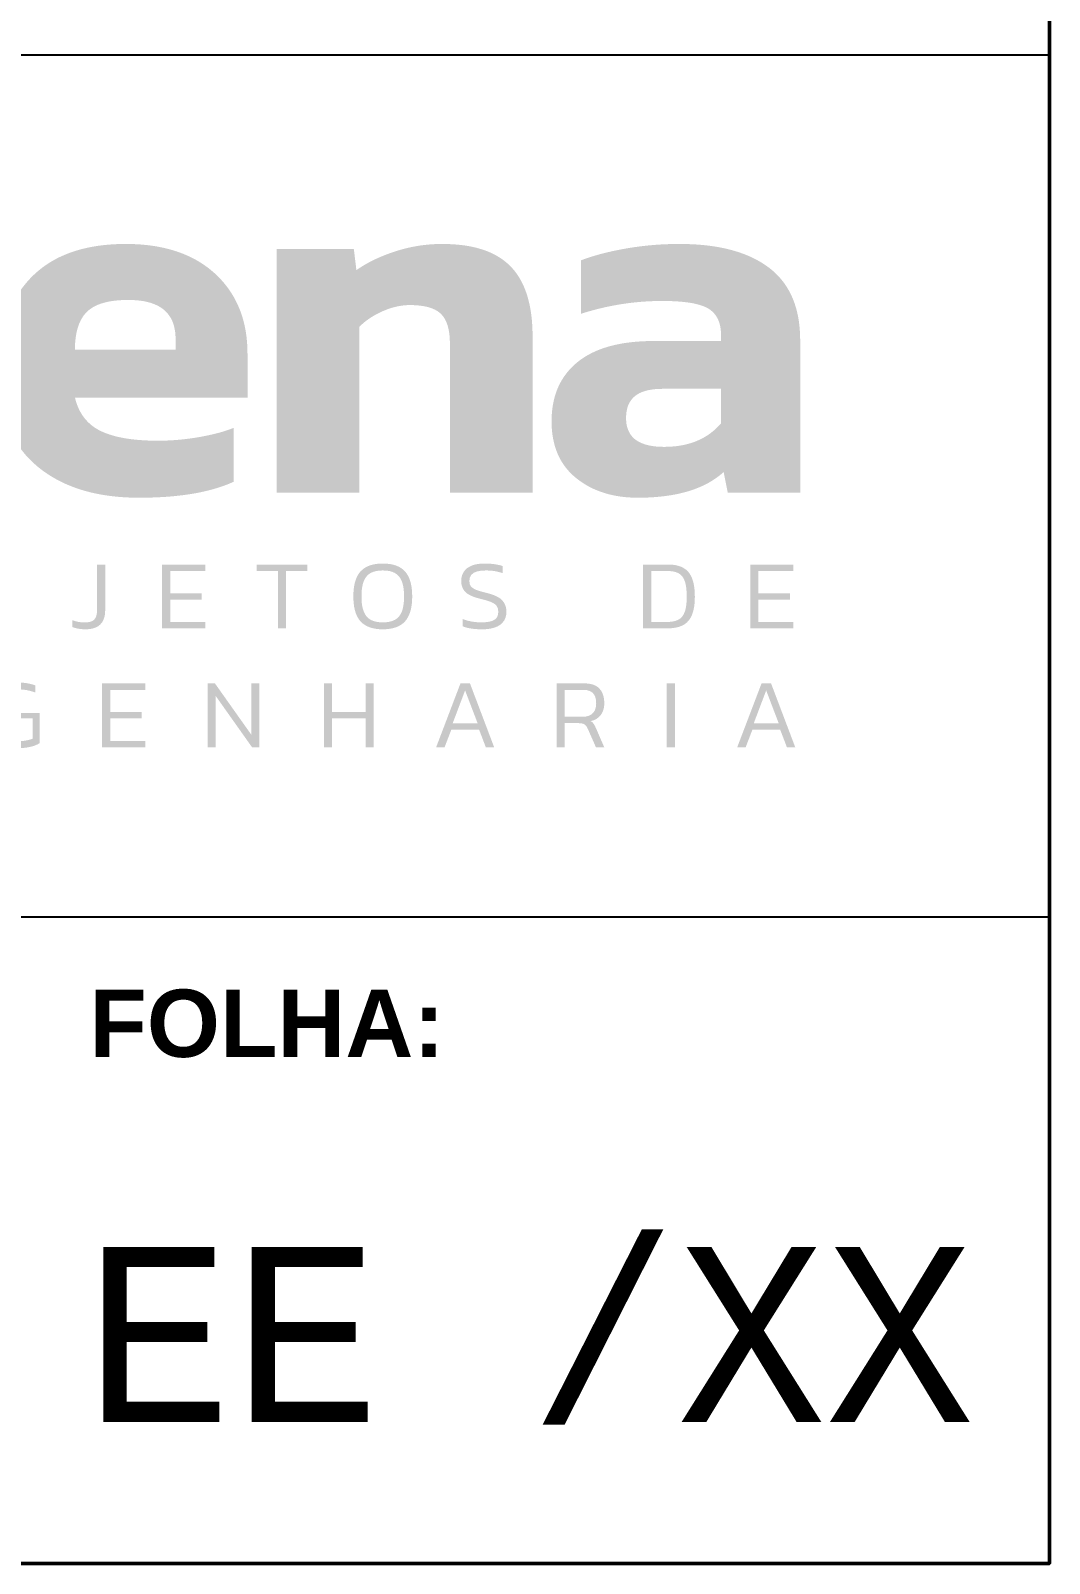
# Model space of a CAD drawing. Header units: millimetres. Extents: x 0 to 175, y 0 to 180.
# Drawn here: x 137.2 to 175, y 0 to 56.9 of the extents above; entities that cross this region are included whole.
import ezdxf
from ezdxf.enums import TextEntityAlignment as Align

# ---------------------------------------------------------------- set-up
doc = ezdxf.new("R2010")
doc.units = ezdxf.units.MM
for name, color, linetype, lineweight, true_color in [('SENA-CARIMBO-LINHAS', 7, 'Continuous', 25, 0x1c2d58), ('SENA-CARIMBO-LOGO', 7, 'Continuous', 13, 0x1c2d58), ('SENA-CARIMBO-MOLDURA', 7, 'Continuous', 50, 0x1c2d58), ('SENA-CARIMBO-TEXTO', 7, 'Continuous', 13, 0x1c2d58), ('SENA-CARIMBO-TEXTO-CAMPOS', 7, 'Continuous', 13, 0x1c2d58)]:
    doc.layers.add(name, color=color, linetype=linetype, lineweight=lineweight, true_color=true_color)
doc.styles.add('SENA_ARIAL', font='arial.ttf')
doc.styles.add('SENA_ARIAL_BOLD', font='arialbd.ttf')
doc.styles.add('SENA_MONO', font='lucon.ttf')

# ---------------------------------------------------------------- blocks, each defined once
blk = doc.blocks.new('SENA_LOGO')
at = {"layer": 'SENA-CARIMBO-LOGO', "true_color": 0x072959}
h = blk.add_hatch(color=7, dxfattribs=at)
h.paths.add_polyline_path([(38.811, 17.188), (38.811, 17.289), (38.811, 17.389), (38.811, 17.489), (38.811, 17.589), (38.807, 17.718), (38.797, 17.84), (38.778, 17.957), (38.753, 18.068), (38.721, 18.173), (38.681, 18.272), (38.634, 18.365), (38.579, 18.451), (38.518, 18.532), (38.449, 18.607), (38.373, 18.676), (38.289, 18.739), (38.199, 18.796), (38.101, 18.847), (37.996, 18.892), (37.883, 18.931), (37.764, 18.964), (37.637, 18.991), (37.503, 19.011), (37.361, 19.026), (37.213, 19.035), (37.057, 19.038), (36.905, 19.036), (36.759, 19.029), (36.62, 19.018), (36.488, 19.003), (36.362, 18.982), (36.242, 18.958), (36.129, 18.929), (36.023, 18.895), (35.923, 18.857), (35.83, 18.814), (35.743, 18.767), (35.663, 18.716), (35.589, 18.66), (35.522, 18.6), (35.455, 18.529), (35.394, 18.452), (35.339, 18.369), (35.288, 18.279), (35.243, 18.183), (35.204, 18.081), (35.169, 17.972), (35.14, 17.858), (35.116, 17.736), (35.098, 17.609), (35.084, 17.475), (35.076, 17.335), (35.074, 17.188), (35.191, 17.188), (35.307, 17.188), (35.424, 17.188), (35.541, 17.188), (35.658, 17.188), (35.775, 17.188), (35.891, 17.188), (36.008, 17.188), (36.125, 17.188), (36.242, 17.188), (36.358, 17.188), (36.475, 17.188), (36.592, 17.188), (36.709, 17.188), (36.826, 17.188), (36.942, 17.188), (37.059, 17.188), (37.176, 17.188), (37.293, 17.188), (37.41, 17.188), (37.526, 17.188), (37.643, 17.188), (37.76, 17.188), (37.877, 17.188), (37.994, 17.188), (38.11, 17.188), (38.227, 17.188), (38.344, 17.188), (38.461, 17.188), (38.578, 17.188), (38.694, 17.188), (38.811, 17.188), (38.811, 17.188)])
h.paths.add_polyline_path([(33.634, 12.898), (33.55, 12.971), (33.469, 13.047), (33.39, 13.125), (33.314, 13.205), (33.241, 13.287), (33.17, 13.371), (33.102, 13.457), (33.036, 13.545), (32.973, 13.635), (32.913, 13.727), (32.855, 13.821), (32.8, 13.918), (32.747, 14.016), (32.697, 14.116), (32.649, 14.218), (32.604, 14.323), (32.562, 14.429), (32.522, 14.537), (32.484, 14.648), (32.45, 14.76), (32.418, 14.875), (32.388, 14.991), (32.361, 15.11), (32.336, 15.23), (32.315, 15.353), (32.295, 15.477), (32.279, 15.604), (32.264, 15.733), (32.253, 15.863), (32.244, 15.996), (32.237, 16.131), (32.234, 16.268), (32.232, 16.407), (32.233, 16.544), (32.237, 16.679), (32.243, 16.813), (32.251, 16.944), (32.262, 17.074), (32.275, 17.202), (32.29, 17.328), (32.308, 17.452), (32.328, 17.575), (32.35, 17.695), (32.375, 17.813), (32.402, 17.93), (32.432, 18.045), (32.464, 18.158), (32.498, 18.269), (32.535, 18.378), (32.574, 18.485), (32.615, 18.59), (32.659, 18.694), (32.705, 18.795), (32.754, 18.895), (32.804, 18.993), (32.858, 19.089), (32.913, 19.183), (32.971, 19.275), (33.031, 19.365), (33.094, 19.454), (33.159, 19.54), (33.227, 19.625), (33.296, 19.708), (33.368, 19.789), (33.443, 19.868), (33.52, 19.945), (33.599, 20.019), (33.68, 20.091), (33.763, 20.16), (33.848, 20.228), (33.936, 20.292), (34.025, 20.354), (34.117, 20.414), (34.211, 20.471), (34.307, 20.526), (34.405, 20.579), (34.505, 20.629), (34.608, 20.676), (34.712, 20.721), (34.819, 20.764), (34.928, 20.804), (35.039, 20.842), (35.152, 20.878), (35.267, 20.911), (35.385, 20.941), (35.504, 20.969), (35.626, 20.995), (35.75, 21.018), (35.876, 21.039), (36.004, 21.057), (36.135, 21.073), (36.267, 21.086), (36.402, 21.097), (36.538, 21.106), (36.677, 21.112), (36.818, 21.115), (36.961, 21.117), (37.101, 21.115), (37.239, 21.112), (37.376, 21.106), (37.51, 21.097), (37.642, 21.086), (37.771, 21.072), (37.899, 21.056), (38.025, 21.038), (38.149, 21.017), (38.271, 20.994), (38.391, 20.968), (38.508, 20.94), (38.624, 20.909), (38.738, 20.876), (38.849, 20.84), (38.959, 20.802), (39.067, 20.761), (39.172, 20.718), (39.276, 20.673), (39.377, 20.625), (39.476, 20.575), (39.574, 20.522), (39.669, 20.467), (39.763, 20.409), (39.854, 20.349), (39.943, 20.286), (40.03, 20.221), (40.115, 20.153), (40.199, 20.083), (40.28, 20.011), (40.364, 19.931), (40.445, 19.849), (40.523, 19.765), (40.598, 19.679), (40.671, 19.591), (40.739, 19.502), (40.805, 19.41), (40.868, 19.316), (40.928, 19.221), (40.985, 19.123), (41.038, 19.024), (41.089, 18.922), (41.136, 18.819), (41.181, 18.714), (41.222, 18.607), (41.26, 18.498), (41.296, 18.386), (41.328, 18.273), (41.357, 18.158), (41.383, 18.041), (41.406, 17.923), (41.426, 17.802), (41.443, 17.679), (41.456, 17.554), (41.467, 17.427), (41.475, 17.299), (41.479, 17.168), (41.481, 17.036), (41.481, 16.92), (41.481, 16.804), (41.481, 16.688), (41.481, 16.573), (41.481, 16.457), (41.481, 16.341), (41.481, 16.225), (41.481, 16.11), (41.481, 15.994), (41.481, 15.878), (41.481, 15.762), (41.481, 15.646), (41.481, 15.531), (41.481, 15.415), (41.347, 15.415), (41.214, 15.415), (41.081, 15.415), (40.947, 15.415), (40.814, 15.415), (40.68, 15.415), (40.547, 15.415), (40.413, 15.415), (40.28, 15.415), (40.146, 15.415), (40.013, 15.415), (39.879, 15.415), (39.746, 15.415), (39.612, 15.415), (39.479, 15.415), (39.345, 15.415), (39.212, 15.415), (39.078, 15.415), (38.945, 15.415), (38.811, 15.415), (38.678, 15.415), (38.544, 15.415), (38.411, 15.415), (38.277, 15.415), (38.144, 15.415), (38.01, 15.415), (37.877, 15.415), (37.743, 15.415), (37.61, 15.415), (37.476, 15.415), (37.343, 15.415), (37.209, 15.415), (37.076, 15.415), (36.943, 15.415), (36.809, 15.415), (36.676, 15.415), (36.542, 15.415), (36.409, 15.415), (36.275, 15.415), (36.142, 15.415), (36.008, 15.415), (35.875, 15.415), (35.741, 15.415), (35.608, 15.415), (35.474, 15.415), (35.341, 15.415), (35.207, 15.415), (35.074, 15.415), (35.106, 15.292), (35.144, 15.175), (35.188, 15.063), (35.237, 14.956), (35.291, 14.854), (35.351, 14.757), (35.417, 14.666), (35.488, 14.58), (35.564, 14.5), (35.646, 14.424), (35.733, 14.354), (35.825, 14.289), (35.924, 14.229), (36.027, 14.175), (36.107, 14.138), (36.191, 14.103), (36.278, 14.07), (36.369, 14.039), (36.463, 14.01), (36.561, 13.982), (36.663, 13.957), (36.768, 13.934), (36.877, 13.913), (36.989, 13.894), (37.105, 13.877), (37.225, 13.862), (37.348, 13.849), (37.475, 13.838), (37.605, 13.829), (37.739, 13.822), (37.877, 13.817), (38.018, 13.814), (38.163, 13.813), (38.277, 13.814), (38.392, 13.816), (38.508, 13.82), (38.623, 13.825), (38.739, 13.833), (38.855, 13.841), (38.972, 13.851), (39.089, 13.863), (39.206, 13.877), (39.324, 13.892), (39.442, 13.908), (39.56, 13.927), (39.679, 13.946), (39.806, 13.969), (39.929, 13.993), (40.049, 14.018), (40.165, 14.044), (40.278, 14.071), (40.387, 14.099), (40.492, 14.128), (40.594, 14.158), (40.693, 14.189), (40.787, 14.222), (40.878, 14.255), (40.966, 14.29), (40.966, 14.172), (40.966, 14.054), (40.966, 13.936), (40.966, 13.818), (40.966, 13.701), (40.966, 13.583), (40.966, 13.465), (40.966, 13.347), (40.966, 13.23), (40.966, 13.112), (40.966, 12.994), (40.966, 12.876), (40.966, 12.758), (40.966, 12.641), (40.966, 12.523), (40.966, 12.405), (40.966, 12.287), (40.879, 12.249), (40.789, 12.211), (40.697, 12.175), (40.604, 12.14), (40.508, 12.107), (40.411, 12.074), (40.311, 12.044), (40.209, 12.014), (40.105, 11.986), (40, 11.959), (39.892, 11.933), (39.782, 11.909), (39.67, 11.886), (39.556, 11.864), (39.44, 11.844), (39.322, 11.825), (39.202, 11.807), (39.08, 11.791), (38.956, 11.776), (38.83, 11.762), (38.702, 11.749), (38.572, 11.738), (38.439, 11.728), (38.305, 11.72), (38.169, 11.713), (38.031, 11.707), (37.89, 11.702), (37.748, 11.699), (37.603, 11.697), (37.457, 11.696), (37.319, 11.697), (37.183, 11.7), (37.049, 11.705), (36.917, 11.712), (36.786, 11.721), (36.657, 11.732), (36.529, 11.744), (36.403, 11.759), (36.279, 11.776), (36.156, 11.794), (36.035, 11.815), (35.916, 11.837), (35.799, 11.862), (35.683, 11.888), (35.569, 11.917), (35.456, 11.947), (35.345, 11.98), (35.236, 12.014), (35.128, 12.05), (35.022, 12.089), (34.918, 12.129), (34.816, 12.171), (34.715, 12.215), (34.615, 12.261), (34.518, 12.309), (34.422, 12.359), (34.328, 12.411), (34.235, 12.465), (34.144, 12.521), (34.055, 12.579), (33.967, 12.639), (33.881, 12.7), (33.797, 12.764), (33.714, 12.83), (33.633, 12.897), (33.633, 12.898)])
blk.add_hatch(color=7, dxfattribs=at).paths.add_polyline_path([(42.568, 20.926), (42.687, 20.926), (42.806, 20.926), (42.925, 20.926), (43.045, 20.926), (43.164, 20.926), (43.283, 20.926), (43.402, 20.926), (43.521, 20.926), (43.641, 20.926), (43.76, 20.926), (43.879, 20.926), (43.998, 20.926), (44.117, 20.926), (44.237, 20.926), (44.356, 20.926), (44.475, 20.926), (44.594, 20.926), (44.713, 20.926), (44.833, 20.926), (44.952, 20.926), (45.071, 20.926), (45.19, 20.926), (45.309, 20.926), (45.428, 20.926), (45.442, 20.815), (45.456, 20.703), (45.469, 20.591), (45.483, 20.48), (45.497, 20.368), (45.51, 20.256), (45.524, 20.144), (45.609, 20.204), (45.698, 20.261), (45.789, 20.318), (45.882, 20.372), (45.979, 20.426), (46.078, 20.478), (46.179, 20.528), (46.283, 20.577), (46.39, 20.625), (46.5, 20.671), (46.612, 20.715), (46.726, 20.758), (46.844, 20.8), (46.964, 20.84), (47.077, 20.876), (47.191, 20.909), (47.305, 20.94), (47.419, 20.968), (47.534, 20.994), (47.65, 21.017), (47.766, 21.038), (47.882, 21.057), (47.999, 21.073), (48.116, 21.086), (48.234, 21.097), (48.352, 21.106), (48.47, 21.112), (48.589, 21.116), (48.708, 21.117), (48.858, 21.115), (49.003, 21.11), (49.145, 21.103), (49.284, 21.091), (49.419, 21.077), (49.551, 21.06), (49.679, 21.039), (49.804, 21.015), (49.925, 20.988), (50.043, 20.958), (50.157, 20.925), (50.267, 20.888), (50.375, 20.849), (50.478, 20.806), (50.578, 20.76), (50.675, 20.711), (50.768, 20.658), (50.858, 20.603), (50.944, 20.544), (51.027, 20.482), (51.106, 20.417), (51.182, 20.349), (51.254, 20.278), (51.32, 20.206), (51.384, 20.132), (51.444, 20.054), (51.502, 19.973), (51.557, 19.888), (51.609, 19.801), (51.658, 19.71), (51.705, 19.617), (51.748, 19.52), (51.789, 19.42), (51.827, 19.316), (51.862, 19.21), (51.894, 19.1), (51.924, 18.987), (51.951, 18.871), (51.975, 18.752), (51.996, 18.63), (52.014, 18.504), (52.03, 18.376), (52.042, 18.244), (52.052, 18.109), (52.059, 17.97), (52.063, 17.829), (52.065, 17.684), (52.065, 17.564), (52.065, 17.443), (52.065, 17.322), (52.065, 17.201), (52.065, 17.08), (52.065, 16.96), (52.065, 16.839), (52.065, 16.718), (52.065, 16.597), (52.065, 16.477), (52.065, 16.356), (52.065, 16.235), (52.065, 16.114), (52.065, 15.993), (52.065, 15.873), (52.065, 15.752), (52.065, 15.631), (52.065, 15.51), (52.065, 15.39), (52.065, 15.269), (52.065, 15.148), (52.065, 15.027), (52.065, 14.906), (52.065, 14.786), (52.065, 14.665), (52.065, 14.544), (52.065, 14.423), (52.065, 14.303), (52.065, 14.182), (52.065, 14.061), (52.065, 13.94), (52.065, 13.819), (52.065, 13.699), (52.065, 13.578), (52.065, 13.457), (52.065, 13.336), (52.065, 13.216), (52.065, 13.095), (52.065, 12.974), (52.065, 12.853), (52.065, 12.732), (52.065, 12.612), (52.065, 12.491), (52.065, 12.37), (52.065, 12.249), (52.065, 12.129), (52.065, 12.008), (52.065, 11.887), (51.947, 11.887), (51.829, 11.887), (51.711, 11.887), (51.592, 11.887), (51.474, 11.887), (51.356, 11.887), (51.238, 11.887), (51.12, 11.887), (51.002, 11.887), (50.884, 11.887), (50.766, 11.887), (50.648, 11.887), (50.53, 11.887), (50.412, 11.887), (50.293, 11.887), (50.175, 11.887), (50.057, 11.887), (49.939, 11.887), (49.821, 11.887), (49.703, 11.887), (49.585, 11.887), (49.467, 11.887), (49.349, 11.887), (49.231, 11.887), (49.113, 11.887), (48.995, 11.887), (48.995, 12.005), (48.995, 12.123), (48.995, 12.241), (48.995, 12.359), (48.995, 12.477), (48.995, 12.595), (48.995, 12.713), (48.995, 12.832), (48.995, 12.95), (48.995, 13.068), (48.995, 13.186), (48.995, 13.304), (48.995, 13.422), (48.995, 13.54), (48.995, 13.658), (48.995, 13.776), (48.995, 13.894), (48.995, 14.012), (48.995, 14.13), (48.995, 14.248), (48.995, 14.367), (48.995, 14.485), (48.995, 14.603), (48.995, 14.721), (48.995, 14.839), (48.995, 14.957), (48.995, 15.075), (48.995, 15.193), (48.995, 15.311), (48.995, 15.429), (48.995, 15.547), (48.995, 15.665), (48.995, 15.783), (48.995, 15.901), (48.995, 16.02), (48.995, 16.138), (48.995, 16.256), (48.995, 16.374), (48.995, 16.492), (48.995, 16.61), (48.995, 16.728), (48.995, 16.846), (48.995, 16.964), (48.995, 17.082), (48.995, 17.2), (48.995, 17.318), (48.995, 17.436), (48.991, 17.585), (48.981, 17.724), (48.964, 17.855), (48.941, 17.976), (48.911, 18.089), (48.874, 18.194), (48.831, 18.289), (48.781, 18.376), (48.724, 18.454), (48.661, 18.523), (48.596, 18.58), (48.523, 18.63), (48.443, 18.676), (48.354, 18.716), (48.257, 18.751), (48.152, 18.781), (48.039, 18.805), (47.918, 18.823), (47.789, 18.837), (47.652, 18.845), (47.507, 18.848), (47.396, 18.845), (47.286, 18.836), (47.174, 18.822), (47.062, 18.802), (46.95, 18.777), (46.838, 18.746), (46.724, 18.709), (46.611, 18.667), (46.497, 18.619), (46.384, 18.567), (46.276, 18.511), (46.172, 18.454), (46.073, 18.393), (45.977, 18.329), (45.886, 18.263), (45.799, 18.194), (45.717, 18.122), (45.638, 18.047), (45.638, 17.918), (45.638, 17.79), (45.638, 17.662), (45.638, 17.533), (45.638, 17.405), (45.638, 17.277), (45.638, 17.148), (45.638, 17.02), (45.638, 16.892), (45.638, 16.763), (45.638, 16.635), (45.638, 16.507), (45.638, 16.378), (45.638, 16.25), (45.638, 16.122), (45.638, 15.993), (45.638, 15.865), (45.638, 15.737), (45.638, 15.608), (45.638, 15.48), (45.638, 15.352), (45.638, 15.223), (45.638, 15.095), (45.638, 14.967), (45.638, 14.838), (45.638, 14.71), (45.638, 14.582), (45.638, 14.453), (45.638, 14.325), (45.638, 14.197), (45.638, 14.068), (45.638, 13.94), (45.638, 13.812), (45.638, 13.684), (45.638, 13.555), (45.638, 13.427), (45.638, 13.299), (45.638, 13.17), (45.638, 13.042), (45.638, 12.914), (45.638, 12.785), (45.638, 12.657), (45.638, 12.529), (45.638, 12.4), (45.638, 12.272), (45.638, 12.144), (45.638, 12.015), (45.638, 11.887), (45.52, 11.887), (45.402, 11.887), (45.284, 11.887), (45.166, 11.887), (45.048, 11.887), (44.93, 11.887), (44.812, 11.887), (44.693, 11.887), (44.575, 11.887), (44.457, 11.887), (44.339, 11.887), (44.221, 11.887), (44.103, 11.887), (43.985, 11.887), (43.867, 11.887), (43.749, 11.887), (43.631, 11.887), (43.513, 11.887), (43.395, 11.887), (43.276, 11.887), (43.158, 11.887), (43.04, 11.887), (42.922, 11.887), (42.804, 11.887), (42.686, 11.887), (42.568, 11.887), (42.568, 12.075), (42.568, 12.264), (42.568, 12.452), (42.568, 12.64), (42.568, 12.829), (42.568, 13.017), (42.568, 13.205), (42.568, 13.394), (42.568, 13.582), (42.568, 13.77), (42.568, 13.958), (42.568, 14.147), (42.568, 14.335), (42.568, 14.523), (42.568, 14.712), (42.568, 14.9), (42.568, 15.088), (42.568, 15.277), (42.568, 15.465), (42.568, 15.653), (42.568, 15.842), (42.568, 16.03), (42.568, 16.218), (42.568, 16.407), (42.568, 16.595), (42.568, 16.783), (42.568, 16.972), (42.568, 17.16), (42.568, 17.348), (42.568, 17.537), (42.568, 17.725), (42.568, 17.913), (42.568, 18.102), (42.568, 18.29), (42.568, 18.478), (42.568, 18.666), (42.568, 18.855), (42.568, 19.043), (42.568, 19.231), (42.568, 19.42), (42.568, 19.608), (42.568, 19.796), (42.568, 19.985), (42.568, 20.173), (42.568, 20.361), (42.568, 20.55), (42.568, 20.738), (42.568, 20.926), (42.568, 20.926)])
h = blk.add_hatch(color=7, dxfattribs=at)
h.paths.add_polyline_path([(59.063, 14.461), (59.063, 14.578), (59.063, 14.694), (59.063, 14.81), (59.063, 14.926), (59.063, 15.042), (59.063, 15.158), (59.063, 15.275), (59.063, 15.391), (59.063, 15.507), (59.063, 15.623), (59.063, 15.739), (58.949, 15.739), (58.834, 15.739), (58.72, 15.739), (58.605, 15.739), (58.491, 15.739), (58.377, 15.739), (58.262, 15.739), (58.148, 15.739), (58.033, 15.739), (57.919, 15.739), (57.805, 15.739), (57.69, 15.739), (57.576, 15.739), (57.461, 15.739), (57.347, 15.739), (57.232, 15.739), (57.118, 15.739), (57.004, 15.739), (56.889, 15.739), (56.741, 15.736), (56.601, 15.726), (56.471, 15.709), (56.348, 15.686), (56.235, 15.657), (56.13, 15.62), (56.034, 15.578), (55.947, 15.528), (55.869, 15.472), (55.791, 15.401), (55.723, 15.321), (55.665, 15.232), (55.618, 15.134), (55.582, 15.027), (55.556, 14.911), (55.54, 14.786), (55.535, 14.652), (55.54, 14.53), (55.554, 14.415), (55.579, 14.308), (55.613, 14.209), (55.657, 14.116), (55.711, 14.031), (55.774, 13.954), (55.847, 13.883), (55.93, 13.821), (56.023, 13.765), (56.126, 13.717), (56.238, 13.677), (56.36, 13.643), (56.492, 13.618), (56.634, 13.599), (56.785, 13.588), (56.946, 13.584), (57.082, 13.587), (57.215, 13.593), (57.344, 13.604), (57.47, 13.619), (57.593, 13.639), (57.713, 13.663), (57.83, 13.692), (57.944, 13.725), (58.055, 13.762), (58.162, 13.804), (58.266, 13.85), (58.367, 13.9), (58.465, 13.955), (58.56, 14.014), (58.652, 14.078), (58.74, 14.146), (58.826, 14.218), (58.908, 14.295), (58.987, 14.376), (59.063, 14.461), (59.063, 14.461)])
h.paths.add_polyline_path([(53.676, 12.43), (53.588, 12.505), (53.504, 12.584), (53.424, 12.665), (53.35, 12.75), (53.28, 12.837), (53.214, 12.928), (53.153, 13.023), (53.096, 13.12), (53.044, 13.22), (52.996, 13.324), (52.953, 13.431), (52.915, 13.541), (52.881, 13.655), (52.852, 13.771), (52.827, 13.891), (52.806, 14.014), (52.79, 14.14), (52.779, 14.269), (52.772, 14.402), (52.77, 14.538), (52.772, 14.671), (52.779, 14.801), (52.79, 14.928), (52.805, 15.052), (52.825, 15.174), (52.849, 15.293), (52.877, 15.408), (52.91, 15.521), (52.947, 15.631), (52.988, 15.739), (53.034, 15.843), (53.084, 15.945), (53.139, 16.043), (53.198, 16.139), (53.261, 16.232), (53.329, 16.323), (53.401, 16.41), (53.477, 16.494), (53.558, 16.576), (53.643, 16.655), (53.733, 16.731), (53.811, 16.792), (53.893, 16.851), (53.977, 16.907), (54.064, 16.961), (54.154, 17.012), (54.246, 17.061), (54.342, 17.107), (54.44, 17.151), (54.541, 17.192), (54.645, 17.231), (54.752, 17.267), (54.862, 17.301), (54.974, 17.333), (55.09, 17.361), (55.208, 17.388), (55.329, 17.411), (55.453, 17.433), (55.58, 17.451), (55.709, 17.468), (55.842, 17.481), (55.977, 17.493), (56.115, 17.501), (56.256, 17.508), (56.399, 17.511), (56.546, 17.513), (56.666, 17.513), (56.786, 17.513), (56.906, 17.513), (57.025, 17.513), (57.145, 17.513), (57.265, 17.513), (57.385, 17.513), (57.505, 17.513), (57.625, 17.513), (57.745, 17.513), (57.865, 17.513), (57.984, 17.513), (58.104, 17.513), (58.224, 17.513), (58.344, 17.513), (58.464, 17.513), (58.584, 17.513), (58.704, 17.513), (58.823, 17.513), (58.943, 17.513), (59.063, 17.513), (59.063, 17.617), (59.063, 17.722), (59.058, 17.859), (59.044, 17.988), (59.021, 18.108), (58.988, 18.22), (58.946, 18.323), (58.895, 18.418), (58.834, 18.505), (58.764, 18.583), (58.685, 18.653), (58.596, 18.714), (58.53, 18.751), (58.458, 18.785), (58.378, 18.817), (58.292, 18.846), (58.199, 18.873), (58.098, 18.897), (57.992, 18.919), (57.878, 18.938), (57.757, 18.954), (57.63, 18.968), (57.495, 18.98), (57.354, 18.989), (57.206, 18.995), (57.051, 18.999), (56.889, 19), (56.77, 19), (56.652, 18.997), (56.534, 18.994), (56.415, 18.989), (56.297, 18.983), (56.179, 18.975), (56.062, 18.966), (55.944, 18.955), (55.827, 18.943), (55.71, 18.93), (55.592, 18.915), (55.476, 18.899), (55.359, 18.881), (55.242, 18.862), (55.126, 18.841), (55.01, 18.82), (54.894, 18.796), (54.778, 18.772), (54.662, 18.745), (54.547, 18.718), (54.431, 18.689), (54.316, 18.659), (54.201, 18.627), (54.086, 18.594), (53.972, 18.559), (53.857, 18.523), (53.857, 18.64), (53.857, 18.757), (53.857, 18.873), (53.857, 18.99), (53.857, 19.107), (53.857, 19.223), (53.857, 19.34), (53.857, 19.457), (53.857, 19.573), (53.857, 19.69), (53.857, 19.807), (53.857, 19.923), (53.857, 20.04), (53.857, 20.157), (53.857, 20.273), (53.857, 20.39), (53.857, 20.507), (53.95, 20.542), (54.045, 20.576), (54.143, 20.61), (54.244, 20.642), (54.347, 20.674), (54.452, 20.705), (54.56, 20.735), (54.671, 20.764), (54.784, 20.793), (54.9, 20.82), (55.018, 20.847), (55.139, 20.873), (55.262, 20.898), (55.388, 20.922), (55.516, 20.945), (55.631, 20.965), (55.746, 20.983), (55.861, 21), (55.977, 21.016), (56.093, 21.031), (56.21, 21.045), (56.327, 21.057), (56.444, 21.069), (56.562, 21.079), (56.68, 21.088), (56.799, 21.096), (56.918, 21.102), (57.037, 21.107), (57.157, 21.112), (57.277, 21.115), (57.398, 21.116), (57.519, 21.117), (57.661, 21.116), (57.801, 21.113), (57.94, 21.108), (58.075, 21.101), (58.209, 21.093), (58.341, 21.082), (58.47, 21.069), (58.597, 21.055), (58.722, 21.038), (58.845, 21.019), (58.965, 20.999), (59.084, 20.977), (59.2, 20.952), (59.314, 20.926), (59.425, 20.898), (59.535, 20.867), (59.642, 20.835), (59.747, 20.801), (59.85, 20.765), (59.951, 20.727), (60.049, 20.687), (60.146, 20.645), (60.24, 20.601), (60.332, 20.556), (60.421, 20.508), (60.509, 20.458), (60.594, 20.406), (60.677, 20.353), (60.758, 20.297), (60.837, 20.24), (60.924, 20.171), (61.009, 20.099), (61.09, 20.025), (61.167, 19.947), (61.241, 19.867), (61.312, 19.784), (61.379, 19.698), (61.442, 19.61), (61.503, 19.518), (61.559, 19.424), (61.613, 19.327), (61.663, 19.227), (61.709, 19.124), (61.752, 19.018), (61.792, 18.91), (61.828, 18.799), (61.861, 18.685), (61.89, 18.568), (61.916, 18.448), (61.938, 18.326), (61.957, 18.201), (61.972, 18.072), (61.984, 17.942), (61.993, 17.808), (61.998, 17.671), (62, 17.532), (62, 17.414), (62, 17.297), (62, 17.179), (62, 17.061), (62, 16.944), (62, 16.826), (62, 16.709), (62, 16.591), (62, 16.473), (62, 16.356), (62, 16.238), (62, 16.121), (62, 16.003), (62, 15.885), (62, 15.768), (62, 15.65), (62, 15.533), (62, 15.415), (62, 15.297), (62, 15.18), (62, 15.062), (62, 14.945), (62, 14.827), (62, 14.709), (62, 14.592), (62, 14.474), (62, 14.357), (62, 14.239), (62, 14.121), (62, 14.004), (62, 13.886), (62, 13.769), (62, 13.651), (62, 13.533), (62, 13.416), (62, 13.298), (62, 13.181), (62, 13.063), (62, 12.945), (62, 12.828), (62, 12.71), (62, 12.593), (62, 12.475), (62, 12.357), (62, 12.24), (62, 12.122), (62, 12.005), (62, 11.887), (61.883, 11.887), (61.766, 11.887), (61.649, 11.887), (61.532, 11.887), (61.415, 11.887), (61.298, 11.887), (61.182, 11.887), (61.065, 11.887), (60.948, 11.887), (60.831, 11.887), (60.714, 11.887), (60.597, 11.887), (60.48, 11.887), (60.363, 11.887), (60.246, 11.887), (60.129, 11.887), (60.012, 11.887), (59.896, 11.887), (59.779, 11.887), (59.662, 11.887), (59.545, 11.887), (59.428, 11.887), (59.311, 11.887), (59.289, 11.996), (59.267, 12.105), (59.246, 12.214), (59.224, 12.323), (59.202, 12.432), (59.18, 12.541), (59.158, 12.65), (59.085, 12.585), (59.009, 12.523), (58.93, 12.463), (58.848, 12.405), (58.764, 12.349), (58.678, 12.296), (58.589, 12.245), (58.497, 12.196), (58.403, 12.15), (58.306, 12.105), (58.206, 12.064), (58.104, 12.024), (58, 11.986), (57.892, 11.951), (57.782, 11.918), (57.67, 11.888), (57.555, 11.859), (57.437, 11.833), (57.317, 11.81), (57.195, 11.788), (57.069, 11.769), (56.941, 11.752), (56.811, 11.737), (56.678, 11.725), (56.542, 11.714), (56.404, 11.706), (56.263, 11.701), (56.12, 11.697), (55.974, 11.696), (55.842, 11.698), (55.713, 11.703), (55.586, 11.711), (55.461, 11.723), (55.338, 11.738), (55.218, 11.756), (55.1, 11.778), (54.984, 11.803), (54.87, 11.831), (54.758, 11.863), (54.649, 11.898), (54.541, 11.936), (54.436, 11.978), (54.334, 12.022), (54.233, 12.071), (54.135, 12.122), (54.038, 12.177), (53.944, 12.236), (53.853, 12.297), (53.763, 12.362), (53.676, 12.43), (53.676, 12.43)])
at = {"layer": 'SENA-CARIMBO-LOGO', "true_color": 0x64818a}
for points in [[(36.015, 6.99), (35.935, 6.925), (35.841, 6.875), (35.732, 6.84), (35.609, 6.818), (35.472, 6.811), (35.362, 6.815), (35.257, 6.825), (35.157, 6.842), (35.064, 6.865), (34.976, 6.896), (34.976, 6.982), (34.976, 7.068), (34.976, 7.153), (35.074, 7.117), (35.191, 7.089), (35.274, 7.076), (35.356, 7.068), (35.436, 7.065), (35.553, 7.072), (35.651, 7.092), (35.731, 7.125), (35.792, 7.172), (35.837, 7.233), (35.869, 7.312), (35.889, 7.408), (35.895, 7.521), (35.895, 7.634), (35.895, 7.747), (35.895, 7.86), (35.895, 7.973), (35.895, 8.086), (35.895, 8.199), (35.895, 8.312), (35.895, 8.425), (35.895, 8.538), (35.895, 8.651), (35.895, 8.765), (35.895, 8.878), (35.895, 8.991), (35.895, 9.104), (35.895, 9.217), (35.996, 9.217), (36.096, 9.217), (36.197, 9.217), (36.197, 9.102), (36.197, 8.988), (36.197, 8.873), (36.197, 8.759), (36.197, 8.644), (36.197, 8.53), (36.197, 8.415), (36.197, 8.301), (36.197, 8.186), (36.197, 8.072), (36.197, 7.957), (36.197, 7.843), (36.197, 7.728), (36.197, 7.614), (36.197, 7.499), (36.189, 7.373), (36.167, 7.259), (36.131, 7.157), (36.08, 7.067), (36.015, 6.99), (36.015, 6.99)], [(38.312, 9.217), (39.911, 9.217), (39.911, 8.978), (38.613, 8.978), (38.613, 8.15), (39.779, 8.15), (39.779, 7.915), (38.613, 7.915), (38.613, 7.083), (39.911, 7.083), (39.911, 6.848), (38.312, 6.848)], [(42.913, 6.848), (42.612, 6.848), (42.612, 8.978), (41.824, 8.978), (41.824, 9.217), (43.7, 9.217), (43.7, 8.978), (42.913, 8.978)], [(50.863, 6.98), (50.781, 6.929), (50.686, 6.886), (50.579, 6.854), (50.46, 6.83), (50.328, 6.816), (50.185, 6.811), (50.062, 6.814), (49.946, 6.82), (49.838, 6.831), (49.736, 6.847), (49.641, 6.867), (49.553, 6.892), (49.471, 6.922), (49.471, 7.011), (49.471, 7.101), (49.471, 7.19), (49.58, 7.153), (49.692, 7.123), (49.805, 7.099), (49.921, 7.082), (50.039, 7.072), (50.159, 7.069), (50.283, 7.072), (50.393, 7.083), (50.489, 7.101), (50.571, 7.125), (50.639, 7.157), (50.706, 7.209), (50.753, 7.278), (50.782, 7.364), (50.792, 7.466), (50.776, 7.589), (50.728, 7.685), (50.676, 7.737), (50.609, 7.784), (50.525, 7.824), (50.448, 7.853), (50.355, 7.883), (50.247, 7.913), (50.122, 7.944), (49.999, 7.977), (49.888, 8.014), (49.79, 8.053), (49.705, 8.096), (49.633, 8.142), (49.574, 8.191), (49.505, 8.273), (49.456, 8.369), (49.426, 8.479), (49.416, 8.603), (49.425, 8.721), (49.452, 8.828), (49.496, 8.924), (49.558, 9.009), (49.638, 9.083), (49.719, 9.135), (49.81, 9.178), (49.914, 9.211), (50.029, 9.235), (50.156, 9.249), (50.295, 9.253), (50.39, 9.252), (50.483, 9.247), (50.575, 9.238), (50.665, 9.226), (50.776, 9.207), (50.871, 9.185), (50.95, 9.162), (50.95, 9.073), (50.95, 8.985), (50.95, 8.897), (50.855, 8.927), (50.758, 8.952), (50.659, 8.971), (50.556, 8.985), (50.451, 8.993), (50.343, 8.996), (50.224, 8.992), (50.118, 8.981), (50.024, 8.963), (49.943, 8.937), (49.874, 8.904), (49.787, 8.83), (49.735, 8.729), (49.718, 8.602), (49.731, 8.493), (49.773, 8.407), (49.847, 8.339), (49.958, 8.281), (50.032, 8.253), (50.121, 8.225), (50.226, 8.195), (50.347, 8.165), (50.478, 8.13), (50.596, 8.091), (50.7, 8.048), (50.79, 8.002), (50.866, 7.952), (50.928, 7.898), (51, 7.808), (51.052, 7.706), (51.083, 7.592), (51.094, 7.466), (51.084, 7.345), (51.057, 7.236), (51.011, 7.139), (50.946, 7.054), (50.863, 6.98), (50.863, 6.98)], [(60.149, 9.217), (61.749, 9.217), (61.749, 8.978), (60.451, 8.978), (60.451, 8.15), (61.617, 8.15), (61.617, 7.915), (60.451, 7.915), (60.451, 7.083), (61.749, 7.083), (61.749, 6.848), (60.149, 6.848)], [(33.504, 2.75), (33.504, 2.858), (33.504, 2.966), (33.504, 3.074), (33.504, 3.181), (33.504, 3.289), (33.504, 3.397), (33.504, 3.505), (33.399, 3.505), (33.293, 3.505), (33.188, 3.505), (33.083, 3.505), (32.977, 3.505), (32.872, 3.505), (32.872, 3.608), (32.872, 3.71), (32.983, 3.71), (33.095, 3.71), (33.207, 3.71), (33.318, 3.71), (33.43, 3.71), (33.542, 3.71), (33.653, 3.71), (33.765, 3.71), (33.765, 3.598), (33.765, 3.485), (33.765, 3.373), (33.765, 3.26), (33.765, 3.148), (33.765, 3.035), (33.765, 2.922), (33.765, 2.81), (33.765, 2.697), (33.765, 2.585), (33.688, 2.541), (33.602, 2.503), (33.508, 2.471), (33.407, 2.444), (33.297, 2.424), (33.179, 2.409), (33.053, 2.4), (32.919, 2.397), (32.784, 2.402), (32.657, 2.417), (32.538, 2.441), (32.428, 2.476), (32.326, 2.519), (32.233, 2.573), (32.148, 2.637), (32.071, 2.71), (32.004, 2.792), (31.945, 2.881), (31.895, 2.977), (31.855, 3.081), (31.823, 3.191), (31.801, 3.309), (31.787, 3.435), (31.783, 3.567), (31.786, 3.698), (31.796, 3.822), (31.814, 3.939), (31.838, 4.05), (31.868, 4.154), (31.906, 4.252), (31.951, 4.343), (32.002, 4.427), (32.06, 4.505), (32.135, 4.583), (32.218, 4.651), (32.311, 4.709), (32.413, 4.756), (32.525, 4.793), (32.646, 4.819), (32.776, 4.834), (32.916, 4.84), (33.04, 4.836), (33.16, 4.827), (33.277, 4.812), (33.39, 4.791), (33.499, 4.763), (33.604, 4.729), (33.604, 4.641), (33.604, 4.553), (33.604, 4.465), (33.498, 4.5), (33.391, 4.53), (33.282, 4.553), (33.17, 4.569), (33.057, 4.579), (32.941, 4.582), (32.815, 4.577), (32.7, 4.561), (32.595, 4.535), (32.501, 4.498), (32.418, 4.451), (32.345, 4.393), (32.283, 4.325), (32.23, 4.246), (32.186, 4.158), (32.149, 4.059), (32.121, 3.951), (32.1, 3.833), (32.088, 3.705), (32.084, 3.567), (32.089, 3.443), (32.101, 3.328), (32.122, 3.222), (32.151, 3.125), (32.189, 3.037), (32.236, 2.957), (32.29, 2.886), (32.365, 2.816), (32.454, 2.758), (32.555, 2.713), (32.669, 2.68), (32.797, 2.661), (32.938, 2.655), (33.063, 2.659), (33.182, 2.67), (33.295, 2.689), (33.403, 2.716), (33.504, 2.75), (33.504, 2.75)], [(36.083, 4.803), (37.683, 4.803), (37.683, 4.564), (36.384, 4.564), (36.384, 3.736), (37.55, 3.736), (37.55, 3.501), (36.384, 3.501), (36.384, 2.669), (37.683, 2.669), (37.683, 2.434), (36.083, 2.434)], [(40.301, 2.434), (40, 2.434), (40, 4.803), (40.272, 4.803), (41.622, 2.898), (41.622, 4.803), (41.924, 4.803), (41.924, 2.434), (41.648, 2.434), (40.301, 4.336)], [(45.867, 3.501), (44.616, 3.501), (44.616, 2.434), (44.315, 2.434), (44.315, 4.803), (44.616, 4.803), (44.616, 3.736), (45.867, 3.736), (45.867, 4.803), (46.169, 4.803), (46.169, 2.434), (45.867, 2.434)], [(57.045, 4.803), (57.346, 4.803), (57.346, 2.434), (57.045, 2.434)]]:
    blk.add_hatch(color=7, dxfattribs=at).paths.add_polyline_path(points)
h = blk.add_hatch(color=7, dxfattribs=at)
h.paths.add_polyline_path([(47.209, 8.597), (47.161, 8.695), (47.103, 8.779), (47.033, 8.848), (46.952, 8.902), (46.859, 8.943), (46.753, 8.973), (46.635, 8.99), (46.503, 8.996), (46.372, 8.99), (46.253, 8.973), (46.147, 8.943), (46.054, 8.902), (45.973, 8.848), (45.904, 8.779), (45.845, 8.695), (45.797, 8.597), (45.767, 8.507), (45.743, 8.405), (45.726, 8.292), (45.716, 8.168), (45.713, 8.032), (45.716, 7.897), (45.726, 7.773), (45.743, 7.66), (45.767, 7.558), (45.797, 7.468), (45.845, 7.369), (45.904, 7.286), (45.973, 7.217), (46.054, 7.163), (46.147, 7.122), (46.253, 7.092), (46.372, 7.075), (46.503, 7.069), (46.635, 7.075), (46.753, 7.092), (46.859, 7.122), (46.952, 7.163), (47.033, 7.217), (47.103, 7.286), (47.161, 7.369), (47.209, 7.468), (47.24, 7.558), (47.263, 7.66), (47.28, 7.773), (47.291, 7.897), (47.294, 8.032), (47.291, 8.168), (47.28, 8.292), (47.263, 8.405), (47.24, 8.507)])
h.paths.add_polyline_path([(47.329, 7.106), (47.258, 7.037), (47.177, 6.977), (47.088, 6.926), (46.989, 6.885), (46.881, 6.853), (46.764, 6.83), (46.638, 6.816), (46.503, 6.812), (46.368, 6.816), (46.242, 6.83), (46.125, 6.853), (46.017, 6.885), (45.918, 6.926), (45.829, 6.977), (45.748, 7.037), (45.677, 7.106), (45.621, 7.175), (45.572, 7.253), (45.529, 7.339), (45.493, 7.434), (45.463, 7.537), (45.44, 7.648), (45.424, 7.768), (45.414, 7.896), (45.41, 8.033), (45.414, 8.169), (45.424, 8.297), (45.44, 8.417), (45.463, 8.528), (45.493, 8.631), (45.529, 8.726), (45.572, 8.812), (45.621, 8.89), (45.677, 8.959), (45.748, 9.028), (45.829, 9.088), (45.918, 9.139), (46.017, 9.18), (46.125, 9.212), (46.242, 9.235), (46.368, 9.249), (46.503, 9.254), (46.638, 9.249), (46.764, 9.235), (46.881, 9.212), (46.989, 9.18), (47.088, 9.139), (47.177, 9.088), (47.258, 9.028), (47.329, 8.959), (47.385, 8.89), (47.434, 8.812), (47.477, 8.726), (47.513, 8.631), (47.543, 8.528), (47.566, 8.417), (47.582, 8.297), (47.592, 8.169), (47.596, 8.033), (47.592, 7.896), (47.582, 7.768), (47.566, 7.648), (47.543, 7.537), (47.513, 7.434), (47.477, 7.339), (47.434, 7.253), (47.385, 7.175)])
h = blk.add_hatch(color=7, dxfattribs=at)
h.paths.add_polyline_path([(57.714, 8.601), (57.672, 8.697), (57.619, 8.778), (57.555, 8.843), (57.48, 8.893), (57.393, 8.93), (57.291, 8.957), (57.173, 8.972), (57.041, 8.978), (56.927, 8.978), (56.813, 8.978), (56.699, 8.978), (56.585, 8.978), (56.471, 8.978), (56.471, 8.859), (56.471, 8.741), (56.471, 8.623), (56.471, 8.504), (56.471, 8.386), (56.471, 8.267), (56.471, 8.149), (56.471, 8.031), (56.471, 7.912), (56.471, 7.794), (56.471, 7.675), (56.471, 7.557), (56.471, 7.439), (56.471, 7.32), (56.471, 7.202), (56.471, 7.084), (56.585, 7.084), (56.699, 7.084), (56.813, 7.084), (56.927, 7.084), (57.041, 7.084), (57.167, 7.088), (57.28, 7.103), (57.379, 7.127), (57.466, 7.161), (57.541, 7.207), (57.606, 7.269), (57.661, 7.347), (57.707, 7.44), (57.736, 7.528), (57.759, 7.63), (57.775, 7.745), (57.784, 7.875), (57.788, 8.018), (57.785, 8.161), (57.776, 8.291), (57.761, 8.408), (57.741, 8.511), (57.714, 8.601), (57.714, 8.601)])
h.paths.add_polyline_path([(57.854, 7.127), (57.781, 7.053), (57.696, 6.991), (57.599, 6.939), (57.491, 6.899), (57.371, 6.871), (57.24, 6.854), (57.097, 6.848), (56.981, 6.848), (56.865, 6.848), (56.749, 6.848), (56.633, 6.848), (56.517, 6.848), (56.401, 6.848), (56.285, 6.848), (56.169, 6.848), (56.169, 6.967), (56.169, 7.085), (56.169, 7.203), (56.169, 7.322), (56.169, 7.44), (56.169, 7.559), (56.169, 7.677), (56.169, 7.796), (56.169, 7.914), (56.169, 8.033), (56.169, 8.151), (56.169, 8.269), (56.169, 8.388), (56.169, 8.506), (56.169, 8.625), (56.169, 8.743), (56.169, 8.862), (56.169, 8.98), (56.169, 9.099), (56.169, 9.217), (56.285, 9.217), (56.401, 9.217), (56.517, 9.217), (56.633, 9.217), (56.749, 9.217), (56.865, 9.217), (56.981, 9.217), (57.097, 9.217), (57.239, 9.211), (57.37, 9.194), (57.489, 9.165), (57.597, 9.125), (57.694, 9.073), (57.779, 9.01), (57.852, 8.935), (57.902, 8.868), (57.946, 8.793), (57.984, 8.708), (58.016, 8.615), (58.043, 8.513), (58.063, 8.402), (58.078, 8.283), (58.086, 8.155), (58.089, 8.018), (58.086, 7.87), (58.075, 7.733), (58.056, 7.606), (58.031, 7.49), (57.997, 7.384), (57.957, 7.288), (57.909, 7.203), (57.854, 7.127), (57.854, 7.127)])
h = blk.add_hatch(color=7, dxfattribs=at)
h.paths.add_polyline_path([(49.1, 3.324), (49.215, 3.324), (49.331, 3.324), (49.446, 3.324), (49.561, 3.324), (49.677, 3.324), (49.792, 3.324), (49.908, 3.324), (50.023, 3.324), (49.981, 3.435), (49.939, 3.546), (49.897, 3.656), (49.855, 3.767), (49.812, 3.878), (49.77, 3.988), (49.728, 4.099), (49.686, 4.21), (49.644, 4.32), (49.602, 4.431), (49.559, 4.542), (49.518, 4.431), (49.476, 4.32), (49.434, 4.21), (49.392, 4.099), (49.35, 3.988), (49.309, 3.878), (49.267, 3.767), (49.225, 3.656), (49.183, 3.546), (49.141, 3.435), (49.1, 3.324), (49.1, 3.324)])
h.paths.add_polyline_path([(48.799, 2.434), (48.694, 2.434), (48.59, 2.434), (48.485, 2.434), (48.526, 2.542), (48.567, 2.65), (48.608, 2.757), (48.649, 2.865), (48.69, 2.973), (48.731, 3.08), (48.772, 3.188), (48.813, 3.296), (48.854, 3.403), (48.895, 3.511), (48.936, 3.619), (48.977, 3.726), (49.018, 3.834), (49.059, 3.942), (49.1, 4.049), (49.141, 4.157), (49.182, 4.265), (49.223, 4.372), (49.264, 4.48), (49.305, 4.588), (49.346, 4.695), (49.387, 4.803), (49.505, 4.803), (49.622, 4.803), (49.74, 4.803), (49.781, 4.695), (49.822, 4.588), (49.862, 4.48), (49.903, 4.372), (49.944, 4.265), (49.985, 4.157), (50.026, 4.049), (50.066, 3.942), (50.107, 3.834), (50.148, 3.726), (50.189, 3.619), (50.23, 3.511), (50.27, 3.403), (50.311, 3.296), (50.352, 3.188), (50.393, 3.08), (50.433, 2.973), (50.474, 2.865), (50.515, 2.757), (50.556, 2.65), (50.597, 2.542), (50.637, 2.434), (50.534, 2.434), (50.431, 2.434), (50.328, 2.434), (50.287, 2.543), (50.245, 2.651), (50.203, 2.76), (50.162, 2.868), (50.12, 2.977), (50.078, 3.085), (49.964, 3.085), (49.849, 3.085), (49.735, 3.085), (49.621, 3.085), (49.506, 3.085), (49.392, 3.085), (49.277, 3.085), (49.163, 3.085), (49.048, 3.085), (49.007, 2.977), (48.965, 2.868), (48.923, 2.76), (48.882, 2.651), (48.84, 2.543), (48.799, 2.434), (48.799, 2.434)])
h = blk.add_hatch(color=7, dxfattribs=at)
h.paths.add_polyline_path([(54.426, 4.067), (54.416, 4.199), (54.387, 4.311), (54.339, 4.402), (54.271, 4.473), (54.184, 4.523), (54.077, 4.554), (53.951, 4.564), (53.835, 4.564), (53.72, 4.564), (53.604, 4.564), (53.488, 4.564), (53.372, 4.564), (53.256, 4.564), (53.256, 4.453), (53.256, 4.342), (53.256, 4.23), (53.256, 4.119), (53.256, 4.008), (53.256, 3.897), (53.256, 3.786), (53.256, 3.674), (53.256, 3.563), (53.365, 3.563), (53.474, 3.563), (53.583, 3.563), (53.693, 3.563), (53.802, 3.563), (53.911, 3.563), (54.048, 3.574), (54.163, 3.604), (54.258, 3.656), (54.331, 3.728), (54.384, 3.82), (54.415, 3.934), (54.426, 4.067), (54.426, 4.067)])
h.paths.add_polyline_path([(54.599, 3.631), (54.527, 3.553), (54.441, 3.488), (54.339, 3.438), (54.224, 3.402), (54.285, 3.358), (54.33, 3.308), (54.37, 3.241), (54.415, 3.148), (54.459, 3.046), (54.503, 2.944), (54.547, 2.842), (54.591, 2.74), (54.636, 2.638), (54.68, 2.536), (54.724, 2.434), (54.621, 2.434), (54.518, 2.434), (54.415, 2.434), (54.372, 2.532), (54.329, 2.631), (54.286, 2.729), (54.242, 2.827), (54.199, 2.925), (54.156, 3.024), (54.113, 3.122), (54.056, 3.221), (53.99, 3.284), (53.932, 3.308), (53.854, 3.323), (53.756, 3.328), (53.656, 3.328), (53.556, 3.328), (53.456, 3.328), (53.356, 3.328), (53.256, 3.328), (53.256, 3.216), (53.256, 3.105), (53.256, 2.993), (53.256, 2.881), (53.256, 2.769), (53.256, 2.658), (53.256, 2.546), (53.256, 2.434), (53.156, 2.434), (53.055, 2.434), (52.955, 2.434), (52.955, 2.553), (52.955, 2.671), (52.955, 2.79), (52.955, 2.908), (52.955, 3.026), (52.955, 3.145), (52.955, 3.263), (52.955, 3.382), (52.955, 3.5), (52.955, 3.619), (52.955, 3.737), (52.955, 3.856), (52.955, 3.974), (52.955, 4.092), (52.955, 4.211), (52.955, 4.329), (52.955, 4.448), (52.955, 4.566), (52.955, 4.685), (52.955, 4.803), (53.07, 4.803), (53.186, 4.803), (53.302, 4.803), (53.417, 4.803), (53.533, 4.803), (53.648, 4.803), (53.764, 4.803), (53.88, 4.803), (53.995, 4.803), (54.114, 4.798), (54.222, 4.782), (54.319, 4.755), (54.406, 4.717), (54.482, 4.669), (54.547, 4.61), (54.612, 4.526), (54.663, 4.43), (54.699, 4.322), (54.72, 4.201), (54.728, 4.067), (54.72, 3.941), (54.695, 3.826), (54.655, 3.723), (54.599, 3.631), (54.599, 3.631)])
h = blk.add_hatch(color=7, dxfattribs=at)
h.paths.add_polyline_path([(60.278, 3.324), (60.393, 3.324), (60.509, 3.324), (60.624, 3.324), (60.739, 3.324), (60.855, 3.324), (60.97, 3.324), (61.086, 3.324), (61.201, 3.324), (61.159, 3.435), (61.117, 3.546), (61.075, 3.656), (61.032, 3.767), (60.99, 3.878), (60.948, 3.988), (60.906, 4.099), (60.864, 4.21), (60.822, 4.32), (60.78, 4.431), (60.737, 4.542), (60.696, 4.431), (60.654, 4.32), (60.612, 4.21), (60.57, 4.099), (60.528, 3.988), (60.487, 3.878), (60.445, 3.767), (60.403, 3.656), (60.361, 3.546), (60.319, 3.435)])
h.paths.add_polyline_path([(59.977, 2.434), (59.872, 2.434), (59.768, 2.434), (59.663, 2.434), (59.704, 2.542), (59.745, 2.65), (59.786, 2.757), (59.827, 2.865), (59.868, 2.973), (59.909, 3.08), (59.95, 3.188), (59.991, 3.296), (60.032, 3.403), (60.073, 3.511), (60.114, 3.619), (60.155, 3.726), (60.196, 3.834), (60.237, 3.942), (60.278, 4.049), (60.319, 4.157), (60.36, 4.265), (60.401, 4.372), (60.442, 4.48), (60.483, 4.588), (60.524, 4.695), (60.565, 4.803), (60.683, 4.803), (60.8, 4.803), (60.918, 4.803), (60.959, 4.695), (61, 4.588), (61.041, 4.48), (61.081, 4.372), (61.122, 4.265), (61.163, 4.157), (61.204, 4.049), (61.244, 3.942), (61.285, 3.834), (61.326, 3.726), (61.367, 3.619), (61.408, 3.511), (61.448, 3.403), (61.489, 3.296), (61.53, 3.188), (61.571, 3.08), (61.612, 2.973), (61.652, 2.865), (61.693, 2.757), (61.734, 2.65), (61.775, 2.542), (61.815, 2.434), (61.712, 2.434), (61.609, 2.434), (61.506, 2.434), (61.465, 2.543), (61.423, 2.651), (61.381, 2.76), (61.34, 2.868), (61.298, 2.977), (61.256, 3.085), (61.142, 3.085), (61.027, 3.085), (60.913, 3.085), (60.799, 3.085), (60.684, 3.085), (60.57, 3.085), (60.455, 3.085), (60.341, 3.085), (60.226, 3.085), (60.185, 2.977), (60.143, 2.868), (60.102, 2.76), (60.06, 2.651), (60.018, 2.543), (59.977, 2.434), (59.977, 2.434)])
blk = doc.blocks.new('SENA_CARIMBO')
at = {"layer": 'SENA-CARIMBO-LINHAS'}
for p, q in [((0, 56), (175, 56)), ((94.5, 24), (175, 24))]:
    blk.add_line(p, q, dxfattribs=at)
at = {"layer": 'SENA-CARIMBO-MOLDURA'}
blk.add_lwpolyline([(0, 0), (175, 0), (175, 123), (0, 123)], close=True, dxfattribs=at)
at = {"layer": 'SENA-CARIMBO-LOGO'}
blk.add_blockref('SENA_LOGO', (103.75, 27.865), dxfattribs=at)
at = {"layer": 'SENA-CARIMBO-TEXTO', "style": 'SENA_ARIAL_BOLD'}
blk.add_text('FOLHA:', height=2.5, dxfattribs=at).set_placement((139.36, 18.8))
at = {"layer": 'SENA-CARIMBO-TEXTO-CAMPOS'}
for tag, p, height, style in [('CLIENTE_NOME', (97.5, 112.5), 2.5, 'SENA_ARIAL'), ('CLIENTE_ORG', (97.5, 108.2), 2.5, 'SENA_ARIAL'), ('PROJETO', (29, 84), 2.5, 'SENA_ARIAL'), ('LOCAL', (29, 78.5), 2.5, 'SENA_ARIAL'), ('FASE', (29, 73), 2.5, 'SENA_ARIAL'), ('DISCIPLINA', (29, 67.5), 2.5, 'SENA_ARIAL'), ('ASSUNTO', (24, 59.4), 2.5, 'SENA_ARIAL'), ('ELABORADO_POR', (34, 41.5), 2.5, 'SENA_ARIAL'), ('ESCALA', (114.5, 17), 2.2, 'SENA_MONO'), ('ARQUIVO', (22, 4.6), 2.2, 'SENA_MONO'), ('DATA', (109.5, 4.6), 2.2, 'SENA_MONO')]:
    blk.add_attdef(tag, p, '', height=height, dxfattribs=dict(at, style=style))
for tag, height, style, p in [('RT_NOME', 2.5, 'SENA_ARIAL', (47.25, 20.4)), ('RT_CREA', 2.2, 'SENA_MONO', (47.25, 16.2)), ('FOLHA', 6.5, 'SENA_MONO', (155.68, 8.5))]:
    blk.add_attdef(tag, text='', height=height, dxfattribs=dict(at, style=style)).set_placement(p, align=Align.MIDDLE_CENTER)

msp = doc.modelspace()

# ---------------------------------------------------------------- block references
ref = msp.add_blockref('SENA_CARIMBO', (0, 0))
ref.add_attrib('FOLHA', 'EE /XX', dxfattribs={"layer": 'SENA-CARIMBO-TEXTO-CAMPOS', "height": 6.5, "style": 'SENA_MONO'}).set_placement((155.68, 8.5), align=Align.MIDDLE_CENTER)

doc.saveas('drawing.dxf')
